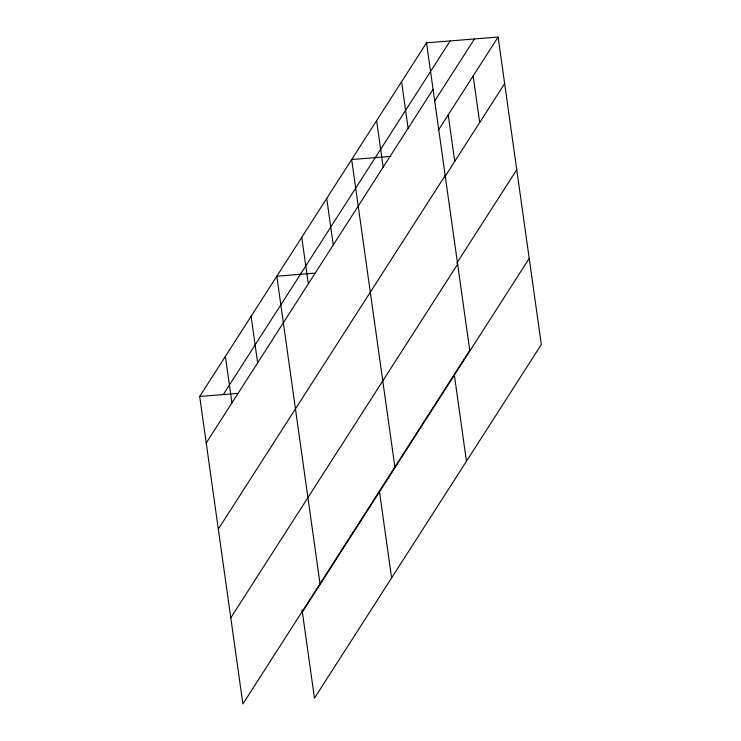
<?xml version="1.0" encoding="UTF-8"?>
<svg xmlns="http://www.w3.org/2000/svg" width="741" height="741" viewBox="0 0 741 741"><rect width="100%" height="100%" fill="white"/><g stroke="black" fill="none" stroke-linecap="round" stroke-linejoin="round"><path stroke-width="1.11" d="M426.529 42.83L469.738 350.326L242.891 703.95L199.681 396.454L426.529 42.83L498.109 37.05L541.319 344.546L314.471 698.17L302.05 609.778M223.3 394.545L450.148 40.922M206.22 442.998L433.068 89.383M434.559 101.193L474.481 38.958M438.218 130.407L498.109 37.05M218.326 529.111L445.174 175.497M444.757 176.951L504.649 83.594M456.864 263.064L516.746 169.708M230.794 617.837L457.642 264.213M302.374 612.057L529.222 258.433M390.776 156.37L351.669 159.528L394.879 467.025M314.805 273.151L276.81 276.226L320.019 583.723M199.681 396.454L237.685 393.388M473.156 75.953L479.696 122.497M448.203 114.846L454.742 161.39M454.363 375.131L466.46 461.245M401.576 81.732L408.115 128.276M376.623 120.626L383.162 167.179M379.503 491.82L391.6 577.934M326.716 198.421L333.255 244.975M301.763 237.324L308.302 283.868M251.097 316.296L257.636 362.849M225.384 356.375L231.933 402.919"/></g></svg>
